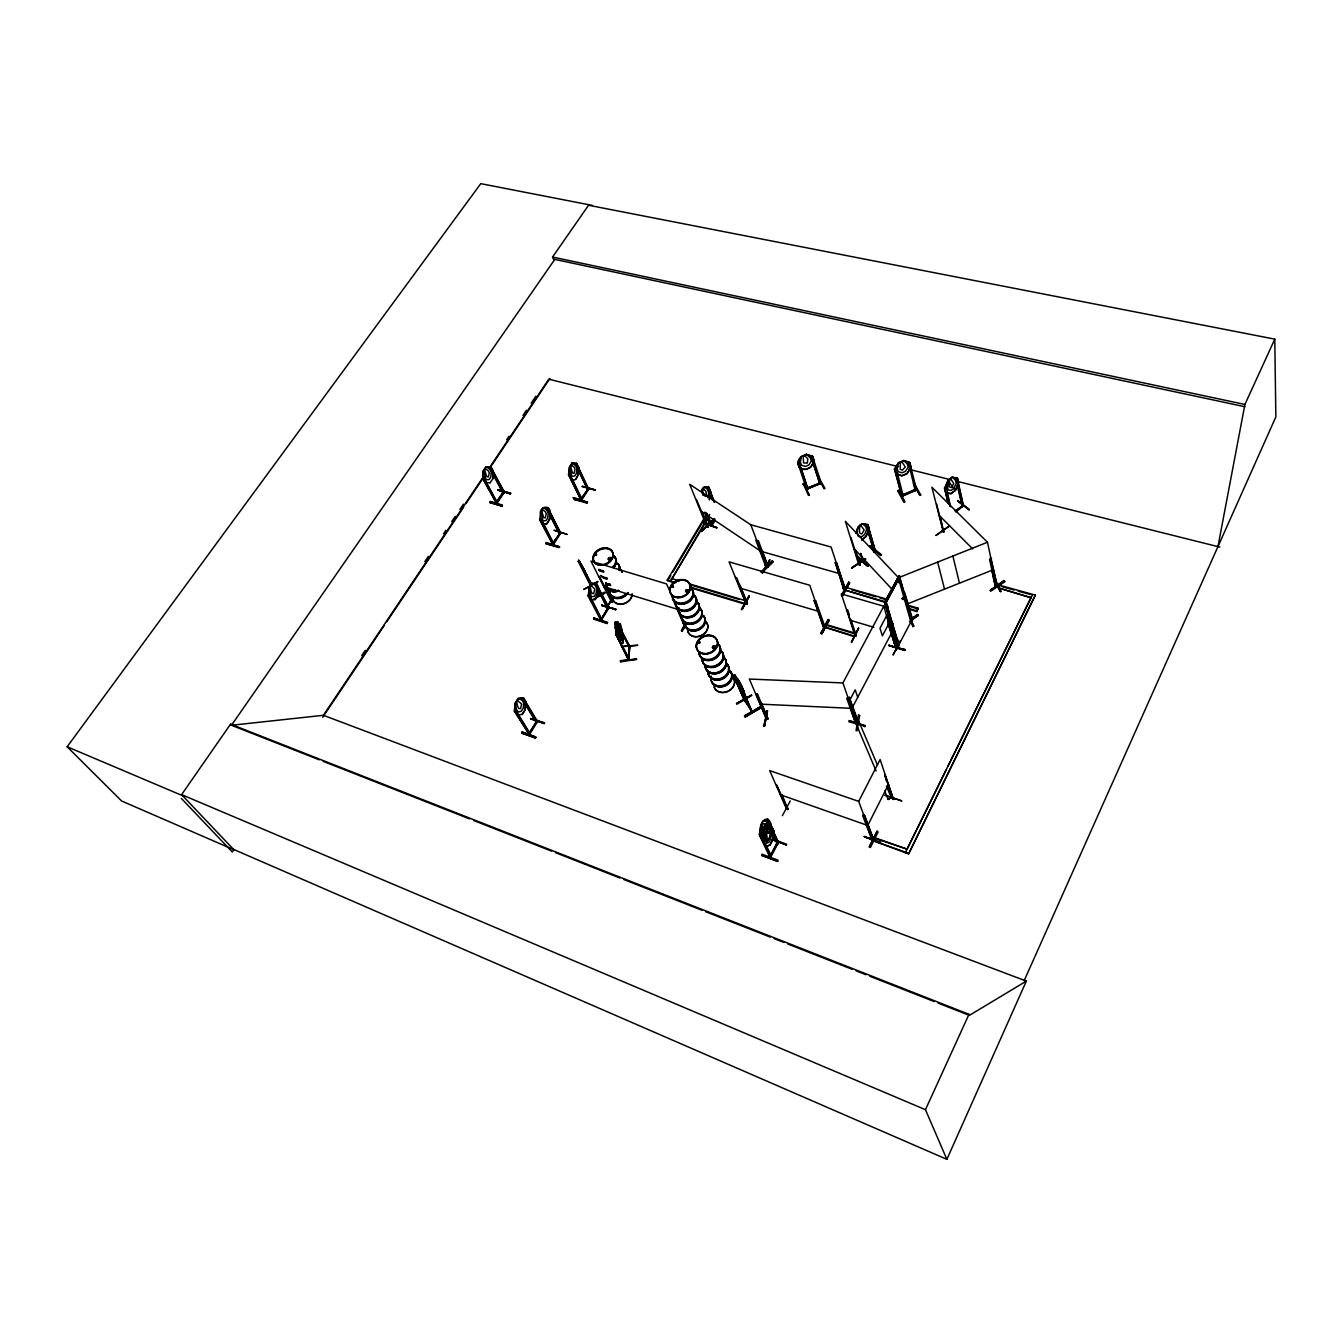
<?xml version="1.0" encoding="UTF-8"?>
<svg xmlns="http://www.w3.org/2000/svg" width="1343" height="1343" viewBox="0 0 1343 1343"><rect width="100%" height="100%" fill="white"/><g stroke="black" fill="none" stroke-linecap="round" stroke-linejoin="round"><path stroke-width="1.5" d="M770.932 855.541L777.362 843.438C775.801 839.073 780.283 844.478 777.077 843.438M851.462 642.172L858.613 628.121L851.563 642.273M778.218 841.641L769.942 857.321L769.472 856.28L770.848 855.508M946.16 486.955L950.559 506.747M799.068 462.009L797.708 462.613L806.757 489.691L806.102 488.348L807.731 487.71M956.552 479.098L962.411 506.63C965.046 503.323 960.127 505.069 962.646 506.613M611.132 601.664L612.912 601.53L604.938 585.884M893.75 798.766C893.078 800.831 891.5 796.852 893.448 798.027M893.75 798.9L893.347 797.809L892.659 799.135M896.251 468.506L903.201 496.02C904.376 493.905 898.887 496.054 902.966 494.392M596.947 594.563L597.35 596.779L596.88 594.596M590.366 585.263L590.886 586.27L578.178 561.324L578.917 560.417L584.087 570.053L580.294 563.271M872.816 839.677L871.657 839.274C872.681 838.385 873.873 837.797 871.137 838.468M895.882 646.47C896.419 648.468 897.258 648.468 895.915 646.403M896.755 647.595L895.428 646.973M908.573 463.033L915.187 490.648L916.564 489.07M769.892 831.552L769.069 833.147L766.735 833.147L765.98 839.207L766.03 833.499C761.8 835.615 763.445 830.444 766.265 832.005L767.122 826.214L766.971 831.703L769.808 831.77M854.836 634.853L856.196 635.39L850.757 619.274M855.844 635.91L856.095 635.273M486.149 466.743L483.329 470.688C481.65 476.026 484.689 478.461 482.607 478.444L496.658 503.81L497.078 502.383M496.876 503.575L483.044 478.561L483.48 470.738L486.015 466.709M861.081 525.633L859.671 526.758L859.419 531.509L859.99 533.389L861.853 533.943L864.17 530.032L860.947 525.533M493.015 470.94L492.696 478.914L493.15 470.973L490.833 466.877L504.313 492.445L503.692 493.368L489.943 467.901L490.749 467.062L490.044 468.119M621.675 646.436L637.572 645.194M514.839 711.605L515.225 703.128L518.129 698.427L521.974 700.139L523.72 702.977L523.233 708.197L521.369 711.219L518.113 712.042L516.367 709.205L515.477 703.195L518.28 698.478L523.401 697.856L521.974 698.897L523.233 697.823L537.569 721.544L529.327 734.755L514.839 711.387L515.662 709.775M628.927 647.259C631.176 653.051 625.737 659.816 629.246 658.893L629.011 660.168L616.538 635.524L615.144 622.279L617.662 621.574L621.608 629.598L623.303 638.043M629.246 658.893L628.44 660.236L629.514 645.681C629.464 649.341 627.869 643.213 630.035 646.554L629.8 647.83L620.936 630.102M628.406 660.051L629.884 646.436L616.924 621.876L629.8 647.679L622.162 633.678M522.175 714.258L525.079 709.759L525.768 701.466M522.343 714.493L525.231 709.809L525.617 701.399L523.468 697.672L518.297 698.645M549.841 511.75L549.556 519.791L550.093 511.7C549.723 505.421 541.179 506.143 540.457 511.733L539.92 519.892M615.346 624.529L618.687 639.621L621.003 638.865C617.008 605.878 623.857 634.886 623.169 642.743L620.869 643.515M620.634 661.746L620.466 660.605L636.7 659.329L620.651 661.864L620.466 660.638M622.984 642.76L621.608 629.598M628.44 660.236L616.051 634.332L629.162 658.893M616.538 635.524L616.739 633.98M619.173 626.593L617.495 621.809L615.195 622.447M618.871 639.604L617.344 626.241L619.828 625.519M615.53 624.495L621.003 630.992L621.759 639.386L620.382 640.141L617.058 631.009L617.344 626.241M568.979 475.187L569.398 467.028L571.833 476.228L574.703 476.043L576.382 473.458L576.869 468.438L575.375 465.333C565.369 459.424 580.31 466.088 576.483 463.369L588.805 489.171L588.083 490.195L587.076 489.003L587.949 487.845M607.07 608.161C607.758 604.551 608.564 611.653 607.204 608.094M615.329 622.262L615.967 635.592M570.976 479.3C581.099 485.847 579.001 452.104 577.96 475.355L575.509 479.417M600.136 619.643L601.379 620.466L588.654 594.513L587.932 595.688L601.06 620.684L608.832 607.976L595.805 582.963L608.967 607.943L608.463 606.952L600.539 620.466L600.103 619.476L601.009 618.216L601.882 619.442M588.922 587.613L591.39 596.779L594.361 596.275L596.124 593.438L596.645 588.268L595.117 585.263L591.642 583.215L588.922 587.613L588.536 595.923M588.435 596.023L589.073 587.663L591.793 583.265M597.803 595.218L598.39 586.908L597.887 595.251L595.033 599.582L590.484 600.002M902.731 598.189L902.261 599.263L902.53 598.105M902.849 598.441L903 597.467M903.957 598.021L903.335 599.582L903.168 597.87M904.41 599.582L905.249 598.458M587.63 489.96L587.865 487.862M569.701 474.146L568.509 474.902L581.301 500.687C581.754 500.553 580.747 497.33 580.948 499.764M765.644 566.242L768.146 567.283L758.476 540.876L755.84 540.272L765.644 566.377L768.397 566.847L766.601 565.504M560.786 532.886L559.578 533.826M803.282 456.57L803.517 462.865L807.294 463.117L807.814 458.819L804.944 455.865L803.232 456.452M537.133 721.04L528.722 734.655L537.099 720.368L537.569 721.544L536.243 722.215M528.873 734.403L528.286 733.547L529.813 732.774M706.468 496.222L706.049 491.42L703.48 489.104M708.063 525.835L706.821 525.113L707.862 525.717M708.315 526.708L707.106 525.197M712.999 646.503L714.207 648.031L714.896 646.252M707.392 526.103C710.43 527.228 705.461 527.144 707.543 526.07M713.15 647.326C709.54 648.048 719.814 648.887 713.972 645.849M699.737 642.474L698.981 641.685L698.847 643.213M700.089 642.206L698.427 642.676M759.718 834.859C760.591 831.586 759.567 817.182 766.635 821.95L767.927 824.753L767.155 830.31M764.301 837.293C757.57 841.927 763.579 826.952 765.325 824.367L769.808 822.923L768.867 830.024M761.75 838.485C760.088 835.279 768.968 819.465 761.968 824.736L763.328 831.216L765.795 829.286L765.292 824.484L769.975 822.974L771.688 826.684L770.546 835.514L767.86 840.768L763.378 842.296L759.651 834.658L760.658 825.861L763.579 820.623M495.685 502.735L497.028 501.611L496.222 503.675L503.927 492.042L496.306 501.694L496.792 502.584L483.312 477.386M699.585 642.239L698.612 642.189M772.813 839.979L773.954 831.199L772.091 827.456L767.625 828.933L764.822 834.204L764.083 843.001M763.966 843.135L765.09 834.272L767.81 829L770.832 830.293L772.107 833.046L769.539 841.943L766.719 843.186L764.822 834.204M771.083 830.159C772.578 825.609 769.405 815.268 763.412 820.741M769.959 845.167L772.729 839.929L773.769 831.149L772.191 827.724M688.103 591.054L686.709 589.913L687.901 589.678M688.69 591.054L688.12 589.812M685.518 591.273L686.391 589.946L685.719 590.551M685.618 590.802L686.76 592.347M685.887 590.618L686.659 591.81L685.853 590.87M686.189 591.373L686.76 590.03M915.204 490.01L914.717 489.205L916.396 488.55M673.296 586.925L672.323 585.968M673.095 586.203L671.97 587.16M711.219 523.166L710.598 525.348L706.166 514.1M900.33 462.664L900.246 469.177L902.328 470.168L905.283 466.995L902.009 461.925M709.272 499.63L710.514 491.471M709.423 499.697L710.413 491.572M609.252 559.544L608.614 558.151M608.261 558.587L608.379 559.645M596.04 554.306L595.587 555.364M868.333 565.672L857.354 556.069L868.333 565.672L867.645 566.242L856.851 557.127L857.556 556.59M867.628 566.226L856.884 557.043M806.404 489.372C809.779 486.888 806.723 491.874 806.085 488.416M856.935 721.879L857.422 722.719L858.143 721.493M858.496 714.929L856.062 730.693L857.035 730.743L859.638 715.45M857.942 723.373L855.122 722.416L856.767 721.795M846.812 698.427L848.491 697.957L846.812 698.427L855.558 723.373L855.877 722.551M707.828 497.699L708.718 492.629L707.476 489.473C701.785 482.607 698.78 494.996 706.334 496.406M871.993 838.552L872.782 839.744L872.463 838.905M947.889 480.525L947.789 489.96L951.213 490.363L953.983 488.18L956.149 483.396L955.393 480.106L952.221 477.118L947.889 480.525L944.649 488.298L948.494 503.759M1217.95 546.635L1244.911 404.461L1274.776 339.141L588.553 205.244L552.561 257.033L553.45 259.098L1244.978 406.744M763.663 726.093L767.407 710.648L764.419 726.009M764.335 726.076L767.373 710.648L764.603 726.143M766.232 718.287L755.958 693.878L757.502 693.945L767.692 719.009M761.347 703.027L768.028 718.455L766.03 717.447M811.558 457.023L812.75 456.67L806.371 454.438L801.368 456.654L800.394 462.059L801.452 465.282L805.599 466.39L808.872 464.963L811.306 461.002L810.265 457.762L806.404 454.303L801.301 456.519C795.61 461.354 797.238 470.117 805.632 469.412L810.601 467.23L814.227 460.767L812.834 456.435L806.404 454.303M755.958 693.878L757.402 694.465M855.071 635.692L841.306 593.908L883.812 606.23L896.436 649.659L895.479 648.266M880.857 842.095L864.338 836.756L871.725 839.358L862.693 815.621L864.506 815.587L862.961 815.067M864.22 836.32L871.59 839.744M629.901 647.527L628.642 646.738M629.112 659.866L616.051 634.332M809.107 494.577L808.503 495.466L803.534 483.967M803.416 483.598L809.325 495.114M809.158 495.08L803.467 484.084M903.638 460.733L898.585 462.932L897.191 468.354L898.064 471.645L902.127 472.77L905.484 471.309L908.12 467.263L907.264 463.973L903.621 460.464L909.899 462.63L911.091 467.146L907.113 473.726L901.875 475.858L895.831 473.743M857.707 723.474L848.407 698.494L849.095 697.168L858.513 722.098L857.707 723.474L856.767 721.711M856.834 722.416L856.935 723.457L842.917 682.932L883.812 606.23M591.759 584.742L578.833 560.249L590.484 584.205M585.162 571.564L578.682 560.333L591.189 585.397L594.714 589.141L593.74 593.539L592.095 593.388L591.189 591.625L590.299 586.824L591.189 585.397M996.892 584.826C994.408 581.217 998.302 588.049 995.18 585.884C999.645 584.222 994.223 582.728 997.094 585.783M996.724 584.893C998.05 583.92 995.935 584.541 995.465 586.438L994.878 585.028L996.657 584.39M898.366 490.631L904.645 501.409L903.957 502.332L897.712 490.95L898.383 490.111L904.796 501.963M621.406 646.705L637.606 645.395M771.335 828.043L778.52 842.699L767.827 819.331M777.161 843.471L777.513 841.457M742.075 609.638L749.26 596.023L741.924 609.487M902.211 598.525L903.084 597.618M858.63 564.11L860.024 564.648M858.429 563.271L859.688 565.218L850.992 537.536M766.467 566.024L765.174 565.168L768.397 566.847M765.51 566.175L765.174 565.168M912.921 626.593L913.676 625.72L910.957 620.785M864.892 726.865L865.127 725.556L849.212 720.553L849.011 721.812L865.211 726.11M777.698 861.4L761.716 855.357L777.698 861.417L777.933 860.091L761.934 854.165M706.821 526.574L689.698 484.303L750.787 524.744L831.082 547.021L845.116 589.476L844.881 587.982L843.135 588.066M535.572 736.803L521.856 731.901L535.874 737.273L535.404 738.046L521.705 733.077L535.404 737.911M593.757 618.032L607.372 622.262L607.187 623.488L593.606 619.14L593.791 617.948L607.17 623.471M587.21 502.013C559.662 494.694 579.236 497.665 587.076 503.121L574.267 499.445L574.401 498.421M574.267 499.445L587.395 502.4M546.131 542.505L558.99 546.467L558.856 547.541C518.935 536.109 587.143 553.987 545.997 543.663M546.282 543.092L559.175 546.886M502.181 506.193L489.859 502.517L502.181 506.193L502.332 505.035L489.994 501.459L502.467 505.639M600.69 620.248L608.362 607.825L607.691 607.019M916.43 489.087L916.614 490.178L909.731 462.747L908.103 462.966M916.681 490.061L901.774 496.49L894.438 468.908L895.831 468.321L894.656 469.311L902.143 496.474L901.506 495.517M529.713 732.657L528.873 732.59M914.868 489.221L916.228 488.634M901.438 495.063L902.815 494.459L903.268 495.886M995.381 585.867L996.691 585.414M587.109 489.154C589.208 489.859 588.922 486.854 587.646 489.272M855.793 533.037L858.009 527.211M855.927 533.003L858.127 527.312L862.357 523.77M580.948 500.301L581.704 499.26M861.937 539.869L865.983 536.411L869.19 528.907L867.796 524.525L875.149 550.932L874.008 551.855L875.653 551.15L875.367 550.194L874.008 551.788M866.117 536.512L869.072 528.806M552.896 543.881C552.225 541.481 553.635 545.56 553.4 543.63L541.246 520.312M552.93 542.74L560.702 533.02L553.266 544.889L553.45 542.74L552.594 544.083M910.923 619.341L912.216 618.468M913.828 626.241L910.856 620.063C913.576 620.567 912.501 616.487 910.688 618.485M821.026 482.473L819.515 483.111M587.109 575.425L584.793 572.336M807.932 488.097L806.287 488.802M807.361 487.727L821.228 483.379L806.673 489.188M769.002 824.401L767.256 820.271M504.397 492.26L490.313 466.944M496.255 503.407L496.86 502.601M762.337 836.974L760.339 833.147M948.108 480.693L944.767 488.399L946.026 487.056M699.048 642.155L699.753 642.374M688.002 591.256L687.834 590.097M672.44 585.901L672.524 586.371M703.614 522.36L716.877 527.782L705.26 524.022M751.09 711.119L752.097 710.598L752.533 711.74C745.247 702.406 743.787 680.716 733.479 675.613L744.962 701.415L733.479 675.613M752.399 711.706L744.542 699.065M790.255 800.982L782.365 815.671M233.464 849.347L946.882 1159.345L1026.388 980.994L1024.356 980.239M744.341 700.324L733.899 675.143M711.27 523.367C707.627 523.837 713.15 528.504 714.879 519.422M704.957 512.069L710.145 525.18L714.61 518.751M611.065 558.705L609.672 559.846M611.065 559.158L610.696 557.614M946.882 1159.345L925.461 1109.687L968.991 1014.318L230.543 724.162L181.607 794.636L233.883 849.766L121.592 800.982L67.15 746.758L480.777 183.655L592.263 205.395M596.225 554.86L595.604 554.105M595.772 555.23L596.745 554.592M552.644 544.553L539.601 519.623L540.776 518.65M884.97 795.274L901.825 800.932L885.272 795.341M874.629 552.158L873.588 550.932L874.998 549.875M860.93 553.635L863.247 561.173C866.839 558.033 859.956 562.432 863.532 559.057L864.137 559.83M893.397 799.387L880.118 759.534L858.681 801.368L873 839.728M864.338 836.639L872.413 839.526L863.985 815.218M886.397 780.971L884.735 774.475L893.347 799.438M907.18 848.977L946.11 769.975M947.973 766.215L1031.407 596.93M873.303 837.814L906.575 848.977L873.034 837.092L871.523 840.097L908.607 853.913L1035.352 595.1L999.796 585.313L998.47 587.949L1031.021 597.702L998.47 587.949M908.607 853.913L1035.352 595.1M869.492 847.232L877.248 831.602L869.307 846.745L870.415 847.551L878.104 831.989L877.13 831.283M869.441 846.829L876.996 831.199M998.655 588.754L999.796 585.313M888.613 784.228L867.729 825.475L780.3 794.737M590.433 585.531L590.819 586.471M904.729 650.381L888.831 645.228L904.729 650.381L905.098 649.576L888.999 645.765M904.813 650.113L889.032 645.547L905.064 649.609M895.563 648.283L896.301 647.057L895.798 648.098L888.562 624.075M895.848 649.206L896.771 647.36M900.28 641.014L893.196 654.796M893.112 654.83L900.381 640.98M858.681 801.368L769.69 770.597L786.629 809.158C790.54 810.232 783.456 806.119 788.408 808.973M788.14 809.493L787.753 807.932M848.961 698.662L849.649 697.353M888.948 621.893L897.124 648.149L896.402 649.542L888.042 623.639C888.781 620.802 888.646 621.91 888.596 623.79L896.553 649.424M897.812 646.906L884.701 601.966L897.258 578.816L898.668 579.219L886.111 602.369L898.836 644.758L898.501 647.125L884.567 602.957L899.139 575.627L912.518 620.332L911.225 621.859L909.564 621.641M899.139 575.627L911.645 620.483L905.904 600.371M908.775 609.235L916.833 611.569L917.991 608.127L907.902 605.24M916.833 611.569L917.991 608.127M786.024 844.68L772.057 839.744M786.243 845.15L786.662 844.26L772.443 839.123M770.496 855.189L776.808 843.236M770.294 855.105L770.412 857.69L778.436 842.481M891.802 632.603L851.882 708.349L759.97 704.135M761.716 855.491L762.052 854.685M765.762 846.577L769.959 844.982L772.645 839.929M888.948 623.404L882.351 635.86L879.984 628.222L886.615 615.715L896.503 648.132M849.867 699.938L855.206 689.866L857.741 697.202M994.038 575.996L996.825 586.052M851.428 642.172L858.63 628.138M855.709 635.273L855.793 634.349M766.215 833.08L767.122 831.384L769.489 832.794L770.244 834.406L769.086 839.241L767.558 839.476L766.03 833.013M769.942 857.321L759.097 834.406L759.853 832.996L770.647 857.573L770.378 854.954M766.5 820.556L768.011 819.381L763.579 820.808M767.206 820.892L767.81 819.364M765.074 834.91L763.714 828.463L764.805 826.835M898.501 647.125L885.272 603.158L899.844 575.828M898.769 645.11L886.061 602.386L898.551 578.799L910.89 621.927L898.836 644.758L897.46 644.338M886.061 602.386L898.501 579.051M854.45 636.767L855.609 633.342L825.206 624.226L823.779 626.845L854.45 636.767L855.609 633.342M822.671 625.872L824.518 625.553L822.587 625.603M843.219 588.335L843.773 587.562L844.663 588.62M823.192 625.15L824.233 625.469C825.038 628.725 822.269 626.056 823.074 625.15M845.351 588.939L836.672 562.885L835.296 562.516L843.673 589.224L843.605 587.63M821.261 633.527L828.195 619.543L820.926 633.023L821.916 633.778L829.135 620.231L821.916 633.762M842.497 596.074L849.582 582.828L842.514 596.091L841.49 595.318L848.961 582.644M821.077 633.527L828.53 620.046M848.726 582.191L841.541 595.335M841.675 595.856L848.843 582.56M846.896 609.537L855.692 636.028M823.141 626.745L814.278 600.455L815.671 600.858L824.837 626.543M815.671 600.858L814.026 600.925M836.672 562.885L835.044 562.969M886.598 602.839L844.025 589.829L845.418 587.26L887.757 599.431M801.469 456.721L797.708 462.613M942.316 530.166L943.457 531.19L942.92 529.864M741.269 609.403L744.089 604.451M745.885 601.966L747.514 603.326C745.885 604.468 744.106 599.297 747.128 603.846M745.902 601.228L748.706 596.258M762.236 572.806L769.522 559.947M741.856 609.521L749.26 596.023M770.076 559.678L762.824 572.924M766.366 566.007L768.045 565.907M515.695 710.212L530.099 733.513L529.495 734.638M736.854 578.229L735.528 577.843L736.854 578.229L747.262 603.779M859.05 564.161C861.367 564.614 857.741 561.357 859.1 563.791L860.175 564.715M746.607 600.992L745.466 604.316L746.607 600.992L689.177 583.785M683.318 623.555L684.829 623.102L685.45 624.226L681.505 631.042L685.131 626.325M672.625 598.743L683.688 624.361L684.242 623.706M683.352 623.353L685.048 624.747L685.048 623.337M681.673 631.042L685.115 623.958M681.354 630.572L685.199 624.025A10.459 8.293 -24 0 0 696.866 630.673A10.459 8.293 -24 0 0 704.957 618.552M682.261 631.227L686.004 624.629M674.186 582.896L667.186 580.109L706.989 513.63M667.538 580.898L670.761 575.509M672.91 571.917L703.01 521.604M705.159 518.012L707.325 514.419M709.658 514.369L670.224 581.704M671.299 579.907L708.903 516.971M894.505 469.496L898.4 462.731L903.688 460.582L909.48 462.361M898.585 462.932L894.438 469.362M611.317 600.203L612.509 602.017L599.079 576.265L612.643 602.05M613.264 598.071L606.667 607.54L613.432 596.326M612.945 597.685L606.683 607.489M611.384 601.748L610.964 600.254M895.764 473.626L901.925 475.707L906.928 473.525L911.091 467.146M544.217 723.558L544.687 722.803L530.552 718.706L544.217 723.558L530.552 718.706M615.463 609.89L615.866 609.151L601.916 605.643L615.9 609.185M529.327 732.59L536.31 722.131M601.395 618.502L600.841 619.559M521.705 733.11L522.175 732.338L535.874 737.273M615.53 609.655L601.698 605.072M528.252 733.882L529.562 734.655L514.352 711.219L515.124 709.96M595.553 584.272L596.275 583.114M517.643 700.677L516.702 702.188L517.794 706.905L518.818 708.567L520.631 708.567L521.604 704.034L517.491 700.626M589.006 587.663L591.659 583.382L596.359 582.912L598.273 587.009M566.78 534.161L553.937 530.351M582.644 486.401L595.436 489.977L582.61 486.351M553.148 542.857L559.595 533.574M559.46 533.322L560.316 531.979M588.385 488.768L581.385 498.606L587.68 489.54M554.474 541.934L560.333 532.751L547.34 507.654L546.635 508.762L559.93 534.229M582.677 497.716L588.301 488.902M588.754 489.02L581.385 500.57L568.962 475.019L569.617 473.626L582.073 499.495M554.575 530.25L567.065 534.497M569.499 467.079L572.017 462.999L576.718 463.217L578.447 467.398M540.709 511.817L543.294 507.805L546.651 509.82L548.213 512.875L547.743 517.911L546.03 520.58L543.042 520.866L540.457 511.733M572.168 463.201L569.633 467.112L568.509 474.902M541.833 511.028L542.69 509.685L545.376 511.801L546.282 513.58L545.359 517.861L543.714 517.592L541.682 510.995M570.725 466.374L571.581 465.064L574.132 467.263L575.005 469.076L574.082 473.307L572.487 472.988L570.59 466.323M552.829 543.848L553.366 544.771L540.054 519.758L540.793 518.297L553.904 543.932M547.071 508.896L547.793 507.788M510.323 493.687L498.387 489.658M510.306 493.888L497.733 489.826L510.726 493.234M496.742 503.675L504.347 492.159M498.001 490.329L510.659 493.217M496.742 501.745L502.718 492.68M233.951 849.548L232.305 851.999L181.355 798.43M490.061 482.876L492.696 478.914M361.754 655.619L365.262 650.381M424.841 561.626L428.35 556.388M443.526 533.775L445.876 530.284M451.718 521.588L455.21 516.367M459.894 509.4L463.402 504.179M506.613 439.782L508.963 436.29M522.981 415.407L526.473 410.186M531.156 403.219L535.823 396.252M230.543 724.162L231.483 725.27L323.378 715.299L484.571 474.969M489.238 468.002L548.817 379.179L898.635 466.726M322.723 717.28L384.451 625.217M386.784 621.742L463.671 507.083M466.004 503.608L484.638 475.808M489.305 468.858L549.875 378.525M484.705 470.033L485.578 468.757L488.332 470.906L489.288 472.702L488.399 476.866L486.72 476.547L484.571 470M522.461 698.78L536.764 722.584M595.587 583.97L608.043 609.252M589.09 594.462L601.916 619.559L600.707 618.435M554.793 259.384L231.483 725.27L319.332 759.819M744.089 700.089L751.61 710.481L741.084 686.088L751.962 712.126L737.743 679.189L742.159 687.213L737.743 679.189M744.811 701.281L745.096 699.888L744.257 700.375M897.309 638.613L897.728 640.393L897.158 639.335M777.261 841.557L777.882 842.279M777.631 842.38L777.597 841.289M777.58 842.934L777.631 844.025M770.429 856.028L771.268 856.196M770.496 857.522L769.472 856.666M892.356 623.337L893.028 624.747L892.608 622.934M892.541 623.991L892.289 623.135M575.794 464.074L588.066 490.077M887.001 605.542L887.706 606.969L887.253 605.105M887.404 606.835L887.354 605.441M710.833 523.199L714.157 518.583M713.318 520.782L710.212 524.995M707.476 488.416L708.986 487.324L704.252 487.039M707.929 488.281L708.718 487.492M701.365 491.169L704.387 487.106M703.178 495.349L702.674 490.464L703.631 489.154M713.267 646.873L715.181 646.99M699.972 642.894L699.115 641.652M687.717 591.121L686.861 590.249M687.851 591.457L687.935 590.282M686.172 590.148L686.29 591.558M740.178 684.863L737.542 680.901M536.478 721.644L536.612 720.201M536.814 721.275L522.746 697.655M608.899 558.52L610.41 558.084M596.326 554.86L596.191 553.954M559.762 533.104L559.779 531.862L560.249 532.886M569.197 473.827L581.62 499.378L580.411 499.646M786.276 844.932L771.856 839.459M503.743 492.126L503.44 491.135M862.877 560.786L864.506 560.149L863.331 561.173M872.413 837.914L873.202 839.711M961.789 505.337L962.931 504.448M963.233 504.901L963.519 505.925L957.374 478.343L956.166 479.3M963.468 505.891L955.78 511.851M536.881 721.309L536.529 720.335M588.167 489.003L576.919 465.064M581.485 499.478L581.183 498.454M901.791 495.852L901.287 495.131M812.649 456.57L811.155 456.973L820.12 484.017C819.448 484.42 821.899 480.24 819.532 483.346M761.263 571.816L772.51 560.82M761.531 572.336L773.215 561.626L762.035 572.722L761.196 571.765M761.397 572.286L772.41 560.719M757.301 540.574L758.224 541.33M701.331 531.408L712.394 520.715M701.466 531.559L712.26 520.362L701.197 531.022M710.85 524.072L706.485 512.841M696.715 500.15L708.03 527.211L707.308 526.255M543.982 723.021L530.619 718.455M799.135 462.613L807.714 488.734M855.357 721.812L855.625 723.289L857.153 723.306M712.948 646.352A1.712 1.377 -23.7 0 1 715.752 646.52A1.712 1.377 -23.7 0 1 713.788 648.585A1.712 1.377 -23.7 0 1 712.948 646.352L713.402 646.067M713.267 646.487L714.375 646.033M687.901 591.407L686.441 591.575M610.041 559.041C606.868 560.098 612.156 558.738 610.125 557.446M610.209 559.376L610.612 558.016L609.286 557.614M862.458 560.014L864.019 559.46M875.518 551.318L874.394 552.158L866.554 525.365M869.979 545.913L880.89 555.515L881.596 554.944L870.717 545.896M866.554 525.784L867.914 524.626L862.24 523.669C856.901 525.617 856.481 531.694 858.278 536.411L861.853 536.68L864.64 534.43L866.638 529.679L865.681 526.473L862.24 523.669L867.779 524.777L869.039 528.991M955.226 510.844L962.108 506.026M955.393 511.549L963.149 505.421L956.921 478.091L955.763 478.998M968.907 509.383L957.945 501.023L969.025 509.937M498.068 490.111L510.374 493.653M955.276 490.313L950.962 493.687L945.808 492.78L951.129 493.62M957.945 501.023L969.176 509.736M951.012 479.082L949.619 480.173L949.132 485.008L949.585 486.938L951.348 487.576L953.765 483.665L950.894 478.981M948.108 503.457L944.414 487.912L945.959 487.324M503.356 491.253L502.551 492.377L503.86 491.269M683.872 623.74L684.628 623.857A10.593 8.411 -24 0 0 698.024 629.934A10.593 8.411 -24 0 0 703.816 616.185M766.786 566.393L761.515 552.04M990.63 557.765L997.413 585.514L996.187 583.785M990.295 590.097L1004.128 580.545L990.362 590.567L1004.765 581.586L990.916 591.088M990.362 590.567L1004.262 581.032M991.604 558.722L989.64 559.645L995.465 586.438L996.59 585.028M911.309 618.67L917.756 615.044M911.393 618.804L917.571 614.54M910.94 619.576L917.672 614.909M911.947 619.694L918.176 615.48L910.47 620.869M949.451 526.12L935.953 535.32M949.434 525.751L936.071 535.488M943.508 532.046L940.385 516.719M936.524 503.81L943.693 532.147M858.798 562.835L859.738 563.707M865.647 559.343L851.546 567.988L865.11 558.789M851.898 568.022L865.48 558.806M851.58 567.971L865.53 559.141M821.345 483.446L812.448 456.184M799.303 462.496L797.91 462.982M912.585 619.476L904.829 592.851M962.679 504.448L963.149 505.421M1274.776 339.141L1275.85 416.934L1024.306 980.34L1026.337 981.112L969.361 1015.375L968.991 1014.318M741.907 687.213L743.854 691.175M742.629 690.99L743.753 691.007M743.686 691.276L735.863 679.122M742.041 688.103L741.286 687.784C738.381 686.273 734.739 671.483 734.201 676.704M736.048 677.208L736.787 679.172M736.921 678.534L739.422 683.117M739.993 687.062L735.007 675.093M744.391 699.031L751.879 712.008M751.593 695.12L736.451 703.547L751.543 695.07M736.904 704.252L751.694 695.439M745.214 700.492L751.325 709.859M745.164 716.977L760.121 708.248L745.164 716.994L744.509 715.819L759.802 707.744M759.567 707.257L744.526 715.853M759.5 707.14L744.727 716.272M590.954 585.817L583.718 589.409L590.802 585.514M594.21 583.45L597.702 581.435M594.563 584.037L597.954 581.821M595.654 597.249L604.384 592.145L605.005 593.22L590.618 600.741M595.839 597.635L604.686 592.716M579.253 561.995L578.178 561.324M579.756 562.213L580.931 564.379M580.931 564.01L591.44 583.936M580.596 564.849L584.809 572.387L580.797 564.849M786.444 807.579L787.065 808.318L786.276 807.512M787.905 809.476L782.079 794.821M823.88 626.14L824.434 626.963L823.058 626.56M611.099 600.304L612.324 600.674M612.442 602.05L611.283 601.63M684.964 624.68L666.531 583.903L590.987 561.122L611.35 601.815M880.974 555.331L869.895 545.946L880.89 555.515M818.256 477.084L824.988 488.298L824.149 488.651L818.256 477.084L819.264 477.285M802.862 484.42L803.5 483.514M807.814 487.979L819.331 482.96M806.555 489.305L821.043 483.01M900.398 462.781L902.076 462.059M903.033 494.677L914.784 489.574L915.523 490.581M903.251 495.063L915.003 489.96M901.707 496.037L916.631 489.54M920.778 495.013L914.415 483.715L913.576 484.101L919.938 495.382L920.677 494.979M765.359 833.718L762.488 834.943L760.843 825.928M993.551 578.732L1000.417 591.743M993.669 579.269L994.525 578.867M910.823 619.543L912.468 619.408M1000.182 591.34L1001.19 591.524L995.432 580.68M898.903 577.557L987.474 542.253L996.842 585.85M906.525 604.266L993.417 569.684M877.483 765.124L858.849 721.409L855.625 722.685L876.089 770.966M888.193 799.471L891.265 797.423L888.193 799.471L884.718 791.128M767.843 840.584L763.277 842.027M761.28 838.502L764.486 837.361M761.464 838.569L764.469 837.545M772.259 827.523L767.625 828.933M503.105 492.545L503.793 493.25M620.953 638.68L618.502 639.453M601.311 619.257L589.577 596.275M916.262 489.557L916.01 488.583M874.075 551.335L875.233 550.294M687.112 592.129L688.523 590.299M713.469 647.779L714.325 647.628M714.056 647.813L715.282 646.839L714.56 645.882M911.796 618.032L912.636 619.341M766.735 711.051L767.625 711.152M522.326 714.325L517.173 715.366M587.999 490.212L578.85 471.645M857.791 721.862L858.227 721.392M765.711 718.085L767.441 717.515M767.793 719.076L767.189 718.152M615.144 622.279L619.005 627.047L619.778 635.474L618.384 636.213L614.809 627.03M619.459 625.687L617.377 626.409L618.787 632.704L617.243 630.992M617.713 628.457L620.231 632.033L620.785 636.632L617.612 629.985M623.169 642.743L620.869 643.331M628.776 657.986L628.893 645.479M620.651 661.075L636.498 658.792M766.551 718.22L767.86 718.438M672.507 587.244L673.548 586.891L672.893 585.85M686.961 589.728L688.204 590.685M687.163 592.33L685.652 591.457M548.011 507.637L543.294 507.805M485.31 482.607L490.044 482.708M486.032 466.877L490.967 466.911M734.168 675.227L735.091 675.26M842.917 682.932L749.344 679.054L766.4 718.975M858.681 715.433L859.638 715.466M766.098 718.975L767.743 718.958M704.236 487.224L708.919 487.492L714.644 502.416M766.819 565.42L766.803 566.981L750.787 524.744M610.041 557.429L611.283 558.47M952.187 477.285L957.492 478.444M552.561 257.033L1244.911 404.461M908.808 469.278L949.484 479.451M957.609 481.482L1219.847 547.105M1001.996 586.69L1014.133 590.03M1018.179 591.155L1030.316 594.496M581.972 486.519L594.848 490.061M849.615 582.896L848.608 582.123M843.589 589.057L844.948 589.426L844.411 588.587M483.329 470.688L486.099 479.753L489.121 479.552L490.833 477L491.236 472.048L489.607 469.009L486.166 466.911M839.811 573.696L760.793 551.251L700.526 510.827M587.495 502.45L574.569 498.757L587.361 502.551M851.731 589.812L875.905 596.762M879.934 597.92L885.977 599.666M908.137 606.046L918.209 608.933M844.025 589.829L885.222 601.714M908.758 608.497L916.614 610.763M829.168 620.298L828.161 619.526M542.253 523.804L546.886 523.753L549.321 519.707L546.752 523.871L542.186 523.988M745.65 603.393L746.893 603.83M884.701 601.966L886.111 602.369M850.018 620.214L873.89 627.299M739.607 587.965L818.995 611.501M672.356 599.196L673.649 599.582M679.273 580.831L671.349 578.447L671.701 579.236M827.372 625.586L855.877 634.131M689.513 584.574L739.003 599.414M823.779 626.845L854.198 635.978M667.186 580.109L675.814 582.711M745.147 603.544L689.681 586.874A10.677 8.36 -24 0 1 686.911 601.614A10.677 8.36 -24 0 1 672.407 596.107M690.017 587.646L745.466 604.316M683.201 623.303L685.031 624.646M903.067 495.433L902.58 494.425M603.746 586.606L678.165 609.521M597.887 595.251L595.184 599.633M601.681 605.105L615.279 609.336M607.724 608.614L601.614 618.619M593.942 618.418L607.624 622.766M865.312 726.076L849.33 720.99L865.194 726.21M799.32 467.364C805.414 472.199 812.582 467.532 814.278 460.884M863.633 815.94L864.573 815.419L873.47 839.174M786.293 808.234L788.123 808.788M786.545 808.939L787.972 809.443L776.472 784.849L786.813 808.419M515.225 703.128L514.352 711.219M871.523 840.097L908.355 853.191M529.696 733.194L529.192 732.355M765.493 824.619L768.364 825.676L769.64 828.463M762.774 829.739L764.234 838.636M769.959 844.982L765.695 846.778L763.898 842.934M323.378 715.299L1026.337 981.112M703.883 522.763L716.877 527.782L703.732 522.863M323.227 761.347L469.63 818.911M473.542 820.439L551.62 851.143M555.532 852.671L619.946 878.003M623.84 879.531L701.936 910.235M705.83 911.763L770.244 937.095M774.156 938.639L783.909 942.467M787.821 944.011L852.234 969.327M856.146 970.871L865.899 974.699M869.811 976.243L934.224 1001.559M938.136 1003.103L967.413 1014.62M181.607 794.636L925.461 1109.687M67.15 746.758L182.614 795.694M768.162 566.628L767.894 565.873M824.233 626.996L809.762 585.263L729.081 561.878L745.919 603.46M687.532 589.762L688.506 590.081M608.95 560.014L608.228 558.906M747.262 603.175L740.161 585.33M995.297 586.505L991.57 569.147M764.62 826.768L767.776 829.823M854.853 634.954L855.927 635.944M943.29 531.19L943.541 532.164M706.922 526.49L707.912 527.144M766.03 565.806L766.719 566.931L759.869 549.488M956.921 478.091L952.221 477.118L948.007 480.626L955.393 490.413L951.012 493.536M958.365 482.674L957.509 478.192M957.811 500.469L968.991 509.366M913.559 483.547L919.938 495.382M865.983 536.411L861.904 540.037M864.304 559.477L864.372 560.451M596.762 595.872L597.215 596.779M990.144 558.1L991.117 559.057L989.64 559.645M987.474 542.253L931.874 487.207L943.34 532.046M1004.077 580.478L1004.782 581.62M995.969 584.91L996.926 585.85M938.673 514.856L972.701 548.934M917.487 614.423L918.209 615.547M898.198 577.356L845.368 521.353L858.681 564.413M853.779 548.313L891.769 588.989M942.568 531.24L944.062 531.727L942.719 531.308M734.839 675.193L737.576 679.323M740.161 686.928L742.88 691.057M741.084 686.088L741.806 687.196L740.547 686.407M517.189 713.301L529.461 733.463M578.665 561.038L579.421 561.911M585.112 571.48L584.608 570.305M587.193 575.912L581.401 565.672M525.046 703.95L536.21 722.551M483.631 477.336L497.481 502.786M492.512 473.391L503.071 493.334M818.29 477.067L824.149 488.651M559.695 533.087L560.216 534.01M549.405 514.168L559.477 534.094M547.877 507.604L560.753 533.171M584.02 570.792L591.86 586.001M597.769 589.459L607.657 608.983M771.318 855.978L765.409 843.79M910.369 621.037L912.921 626.61M759.853 832.996L762.354 838.284M765.695 845.351L770.513 856.062L770.043 855.206M773.887 836.555L777.077 843.824M581.066 563.875L584.96 572.303M772.091 827.456L773.853 831.351M767.256 819.146L769.707 824.484M772.796 833.197L777.715 843.857M683.805 622.867L684.208 623.773M676.855 608.026L684.023 623.79M787.401 808.62L787.737 809.544M786.645 807.546L787.015 808.402M855.122 722.416L855.407 723.222M734.067 675.059L745.483 701.113M886.397 786.024L891.517 798.162M702.423 512.371L708.416 526.842M707.694 514.873L711.505 524.324M735.796 577.389L746.07 602.906L745.55 601.933M708.852 487.274L710.548 491.622M708.265 487.324L714.191 502.248M707.929 488.583L712.378 499.764M710.447 495.869L711.924 499.596M767.457 566.343L767.76 567.334M866.52 824.518L870.768 835.85M762.102 550.496L768.246 566.796M864.506 815.587L873.303 839.106M868.233 826.566L871.775 836.017M814.278 600.455L823.309 626.107M822.839 625.133L823.158 626.056M850.153 707.089L855.894 723.441L858.849 721.409M905.316 852.738L1032.331 595.05M849.733 699.015L857.824 721.997M887.723 784.849L892.659 799.32M884.735 774.475L893.481 799.421M800.965 467.733L807.982 489.288M847.601 609.739L849.498 615.463M843.387 587.613L843.689 588.553L835.934 564.446M812.935 462.512L819.75 484.034M855.508 550.177L860.158 564.899M859.117 564.127L859.335 565.118M860.544 553.316L863.213 561.29L863.146 560.165M896.05 648.753L896.335 649.676M867.662 524.677L875.502 551.453M867.796 531.005L874.259 552.275M873.605 550.999L873.89 551.956M897.258 578.816L898.383 582.711M899.021 576.248L904.762 596.359M937.649 562.113L944.532 589.141M952.875 556.052L959.473 583.198M946.949 492.831L950.173 506.445M957.559 486.804L962.276 506.731M993.232 569.701L996.456 584.574M616.907 563.372A10.341 7.924 -26.1 0 1 619.845 568.693M607.338 578.9A10.341 7.924 -26.1 0 1 602.889 577.54M616.806 562.868A10.492 8.024 -26.1 0 1 619.442 570.49M607.103 578.615A10.492 8.024 -26.1 0 1 600.992 575.778M605.626 582.98A10.274 7.89 -26.1 0 0 610.058 584.339A10.257 7.873 -26.1 0 1 605.626 582.963A10.24 7.857 -26.1 0 0 610.058 584.306M619.543 568.878A10.274 7.89 -26.1 0 1 622.111 572.101A10.257 7.873 -26.1 0 0 619.526 568.895A10.24 7.857 -26.1 0 1 622.078 572.118M610.125 584.524A10.308 7.924 -26.1 0 1 605.676 583.164M619.643 569.012A10.308 7.924 -26.1 0 1 622.229 572.252M613.382 555.767A10.543 8.041 -26 0 1 613.398 567.636M603.611 571.564A10.543 8.041 -26 0 1 599.079 570.187M617.914 563.624A10.341 7.924 -26.1 0 1 618.938 569.701M606.767 577.725A10.341 7.924 -26.1 0 1 602.302 576.365M613.482 556.287A10.391 7.94 -26 0 1 613.499 567.988M603.846 571.866A10.391 7.94 -26 0 1 599.381 570.506M618.233 563.942A10.492 8.024 -26.1 0 1 619.274 570.12M606.935 578.262A10.492 8.024 -26.1 0 1 600.825 575.425M613.197 555.414A10.543 8.041 -26 0 1 613.231 567.283M603.427 571.195A10.543 8.041 -26 0 1 598.894 569.818M612.895 555.095A10.391 7.94 -26 0 1 612.928 566.796M603.259 570.674A10.391 7.94 -26 0 1 598.793 569.314M628.121 592.834A10.19 7.89 -26.1 0 1 617.125 598.609A10.19 7.89 -26.1 0 1 609.823 591.927M628.054 592.481A10.341 7.991 -26.1 0 1 616.89 598.323A10.341 7.991 -26.1 0 1 609.504 591.558M632.184 594.21A10.173 7.89 -26.1 0 1 622.464 604.149A10.173 7.89 -26.1 0 1 612.643 597.618M632.066 593.975A10.173 7.89 -26.1 0 1 622.346 603.914A10.173 7.89 -26.1 0 1 612.526 597.383M618.653 590.567A10.391 8.008 -26.1 0 1 606.415 586.807M626.023 593.673A10.207 7.89 -26.1 0 1 615.329 597.333A10.207 7.89 -26.1 0 1 609.252 590.786M606.767 587.143A10.224 7.873 -26.1 0 0 618.804 590.853A10.24 7.89 -26.1 0 1 606.751 587.143M626.308 594.126A10.341 7.991 -26.1 0 1 615.48 597.836A10.341 7.991 -26.1 0 1 609.319 591.205M618.485 590.215A10.391 8.008 -26.1 0 1 606.247 586.438M606.197 585.984A10.224 7.873 -26.1 0 0 615.698 590.416A10.257 7.89 -26.1 0 1 606.18 585.984M610.377 585.044A10.308 7.924 -26.1 0 1 605.928 583.668M720.284 650.801A10.878 8.78 -23.9 0 1 717.481 666.061A10.878 8.78 -23.9 0 1 702.54 660.152M720.217 650.281A11.029 8.914 -23.9 0 1 717.363 665.759A11.029 8.914 -23.9 0 1 702.221 659.766M722.87 656.66A10.862 8.78 -23.9 0 1 720.083 671.903A10.862 8.78 -23.9 0 1 705.176 665.977M724.397 657.801A10.811 8.746 -23.9 0 1 718.572 672.02A10.811 8.746 -23.9 0 1 705.008 665.524A10.862 8.78 -23.9 0 0 718.656 672.222A10.862 8.78 -23.9 0 0 724.498 657.952M718.941 644.875A11.097 8.931 -24 0 1 712.948 659.396A11.097 8.931 -24 0 1 699.048 652.799M721.544 651.204A10.895 8.797 -23.9 0 1 715.668 665.49A10.895 8.797 -23.9 0 1 702.02 658.977M718.992 645.362A10.945 8.813 -24 0 1 713.083 659.698A10.945 8.813 -24 0 1 699.384 653.185M721.846 651.523A11.046 8.914 -23.9 0 1 715.886 666.01A11.046 8.914 -23.9 0 1 702.053 659.413M718.79 644.506A11.097 8.931 -24 0 1 712.797 659.044A11.097 8.931 -24 0 1 698.897 652.446M718.471 644.187A10.945 8.813 -24 0 1 712.562 658.523A10.945 8.813 -24 0 1 698.847 652.01M728.846 670.375A10.727 8.729 -23.9 0 1 727.318 684.796A10.727 8.729 -23.9 0 1 711.807 681.841M728.762 669.872A10.878 8.847 -23.9 0 1 727.218 684.494A10.878 8.847 -23.9 0 1 711.488 681.505M733.06 677.577A10.694 8.729 -23.9 0 1 727.352 691.712A10.694 8.729 -23.9 0 1 713.888 685.199M732.959 677.359A10.694 8.729 -23.9 0 1 728.51 690.906A10.694 8.729 -23.9 0 1 714.224 687.23M723.088 657.264A10.811 8.746 -23.9 0 1 720.318 672.44A10.811 8.746 -23.9 0 1 705.461 666.548M722.97 656.895A10.845 8.78 -23.9 0 1 720.184 672.138A10.845 8.78 -23.9 0 1 705.276 666.212M727.57 664.667A10.929 8.881 -23.9 0 1 721.711 679.054A10.929 8.881 -23.9 0 1 707.979 672.457M728.342 669.234A10.727 8.729 -23.9 0 1 730.038 680.498A10.727 8.729 -23.9 0 1 717.212 685.601A10.727 8.729 -23.9 0 1 711.119 676.1M727.621 665.138A10.778 8.746 -23.9 0 1 723.122 678.752A10.778 8.746 -23.9 0 1 708.735 675.093M728.611 669.536A10.878 8.864 -23.9 0 1 730.323 680.935A10.878 8.864 -23.9 0 1 717.33 686.105A10.878 8.864 -23.9 0 1 711.152 676.486M725.64 662.72A10.929 8.881 -23.9 0 1 722.853 678.114A10.929 8.881 -23.9 0 1 707.811 672.121M727.117 663.996A10.794 8.763 -23.9 0 1 721.325 678.198A10.794 8.763 -23.9 0 1 707.778 671.701M693.475 595.302A10.61 8.343 -24 0 1 691.779 609.185A10.61 8.343 -24 0 1 676.57 606.549M693.391 594.781A10.761 8.461 -24 0 1 690.47 609.571A10.761 8.461 -24 0 1 675.831 603.997M678.836 610.259A10.559 8.327 -24 0 0 693.206 615.765A10.576 8.343 -24 0 0 696.077 601.194A10.559 8.327 -24 0 1 693.206 615.765A10.576 8.343 -24 0 1 678.803 610.259A10.559 8.327 -24 0 0 691.981 616.403A10.559 8.327 -24 0 0 697.772 602.755A10.576 8.343 -24 0 1 693.24 615.833A10.576 8.343 -24 0 1 679.239 612.475M697.554 602.302A10.543 8.31 -24 0 1 690.47 616.37A10.543 8.31 -24 0 1 678.954 607.573M691.981 589.174A10.811 8.478 -24 0 1 686.021 603.091A10.811 8.478 -24 0 1 672.608 596.913M694.633 595.604A10.61 8.343 -24 0 1 688.808 609.286A10.61 8.343 -24 0 1 675.613 603.208M692.048 589.678A10.66 8.36 -24 0 1 686.172 603.393A10.66 8.36 -24 0 1 672.944 597.316M694.935 595.923A10.761 8.461 -24 0 1 689.026 609.806A10.761 8.461 -24 0 1 675.663 603.628M691.813 588.805A10.811 8.478 -24 0 1 685.87 602.722A10.811 8.478 -24 0 1 672.44 596.561M706.384 622.397A10.425 8.293 -24 0 1 700.71 635.944A10.425 8.293 -24 0 1 687.7 629.85M704.622 620.684A10.425 8.31 -24 0 1 701.852 635.155A10.425 8.31 -24 0 1 687.599 629.632M698.007 603.343A10.526 8.31 -24 0 1 693.475 616.387A10.526 8.31 -24 0 1 679.541 613.046M697.89 602.973A10.576 8.343 -24 0 1 693.341 616.068A10.576 8.343 -24 0 1 679.34 612.71M699.082 607.775A10.66 8.427 -24 0 1 696.211 622.481A10.66 8.427 -24 0 1 681.69 616.907M703.363 615.514A10.459 8.31 -24 0 1 697.655 629.078A10.459 8.31 -24 0 1 684.611 623.001M699.166 608.278A10.509 8.31 -24 0 1 696.346 622.783A10.509 8.31 -24 0 1 682.009 617.276M703.648 615.833A10.61 8.411 -24 0 1 697.873 629.598A10.61 8.411 -24 0 1 684.661 623.421M698.914 607.405A10.66 8.427 -24 0 1 697.252 621.423A10.66 8.427 -24 0 1 681.942 618.72M698.645 607.103A10.509 8.327 -24 0 1 697 620.936A10.509 8.327 -24 0 1 681.891 618.267M618.888 629.028L619.962 633.778C617.881 632.033 618.032 636.28 620.197 635.222L621.574 640.846L620.533 634.987C622.732 636.867 622.481 632.553 620.298 633.594L618.888 629.028M535.79 721.409L536.898 722.635L535.723 721.376M958.499 482.607L955.393 490.413L958.633 482.708M605.811 583.366A10.274 7.89 -26.1 0 0 610.242 584.725A10.257 7.873 -26.1 0 1 605.827 583.366M600.355 564.731A10.459 7.957 -26 0 0 612.626 552.326A10.459 7.957 -26 0 0 595.839 551.671A10.459 7.957 -26 0 0 600.355 564.731M600.657 565.285A10.408 7.924 -26 0 0 612.878 552.947A10.408 7.924 -26 0 0 596.158 552.275A10.408 7.924 -26 0 0 600.657 565.285A10.391 7.907 -26 0 0 612.861 552.963A10.391 7.907 -26 0 0 596.174 552.292A10.391 7.907 -26 0 0 600.674 565.285M606.129 584.02A10.274 7.89 -26.1 0 0 610.561 585.38A10.24 7.873 -26.1 0 1 606.163 584.02A10.224 7.857 -26.1 0 0 610.578 585.347A10.24 7.873 -26.1 0 1 606.146 583.987M704.454 653.571A11.013 8.847 -24 0 0 717.078 640.258A11.013 8.847 -24 0 0 699.031 639.251A11.013 8.847 -24 0 0 704.454 653.571M704.722 654.125A10.979 8.797 -24 0 0 717.28 640.863A10.979 8.797 -24 0 0 699.317 639.856A10.979 8.797 -24 0 0 704.722 654.125M704.555 653.806A11.013 8.847 -24 0 0 717.179 640.493A11.013 8.847 -24 0 0 699.132 639.486A11.013 8.847 -24 0 0 704.555 653.806M677.627 597.165A10.744 8.394 -24 0 0 690 584.339A10.744 8.394 -24 0 0 672.507 583.55A10.744 8.394 -24 0 0 677.627 597.165M677.913 597.736A10.694 8.36 -24 0 0 690.218 584.96A10.694 8.36 -24 0 0 672.809 584.171A10.694 8.36 -24 0 0 677.913 597.736M677.745 597.4A10.727 8.394 -24 0 0 690.101 584.591A10.727 8.394 -24 0 0 672.625 583.802A10.727 8.394 -24 0 0 677.745 597.4"/></g></svg>
